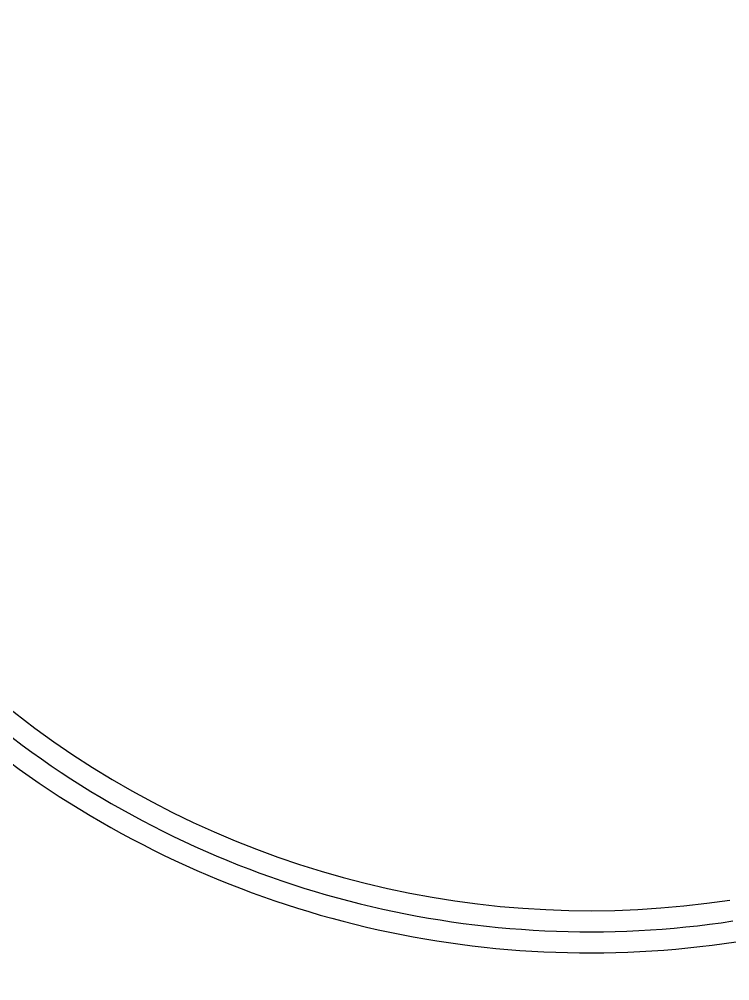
# Model space of a CAD drawing. Header units: millimetres. Extents: x 832728086 to 834530684, y 817551485 to 818349469.
# Drawn here: x 834134613 to 834140504, y 817958890 to 817966862 of the extents above; entities that cross this region are included whole.
import ezdxf

# ---------------------------------------------------------------- set-up
doc = ezdxf.new("R2010")
doc.units = ezdxf.units.MM
doc.header["$LTSCALE"] = 100
doc.linetypes.add('Hidden', pattern=[9.525, 6.35, -3.175])
doc.layers.add('+C-160', color=160, linetype='Hidden')
doc.layers.add('000-Tactile-l', color=8, linetype='Continuous')

# ---------------------------------------------------------------- blocks, each defined once
blk = doc.blocks.new('tactile')
at = {"layer": '000-Tactile-l', "ltscale": 5e-05}
for centre, radius, start, end in [((834194.3077, 818037.55), 96.934, 230.079516, 232.127546), ((834194.3077, 818037.55), 97.109, 230.079196, 232.128875), ((834139.3993, 817967.2738), 7.7535, 233.60997, 278.61119), ((834139.3993, 817967.2738), 7.9285, 233.59352, 278.61119), ((834139.3993, 817967.2738), 8.1035, 233.57763, 278.61119)]:
    blk.add_arc(centre, radius, start, end, dxfattribs=at)
blk = doc.blocks.new('A$C062A3D83')
at = {"layer": '+C-160', "ltscale": 4}
blk.add_rational_spline([(-215332.3, 21867), (-209081.1, -29894), (-160475.3, -48755.5), (-111869.5, -67616.9), (-72340.3, -33621)], [1, 0.857594331287, 1, 0.857594331287, 1], degree=2, knots=[45.922161, 45.922161, 45.922161, 47.002605, 47.002605, 48.08305, 48.08305, 48.08305], dxfattribs=at)
at = {"layer": '+C-160', "ltscale": 5e-05}
blk.add_spline([(-296848.4, -26983.3), (-291366.1, -32080.6), (-295855.3, -38318.7), (-303781.3, -47655.5), (-318196.4, -73268.9), (-309360.4, -93474.3), (-283637.8, -103342.9), (-243086.4, -110444.6), (-227444.5, -123714.4), (-223394.8, -134705.5), (-216759.7, -144404.2), (-209774.2, -151196.2), (-202065.9, -157172.9), (-186237.3, -166001.5), (-170521.7, -170541.4), (-165682.4, -170396.2), (-156245.6, -168405.5), (-151882.7, -167136.8), (-148805.6, -164614.4), (-145034.6, -161002.1), (-143717.9, -159178.7), (-140359.1, -155165.8), (-137072.7, -151866.6), (-129324.8, -146112.7), (-122013.4, -142382.3), (-115421.3, -140273.9), (-110401.6, -138359.3), (-105271.8, -133213.6), (-103824, -129494.5), (-103593.3, -128494.4)], degree=3, dxfattribs=at)

msp = doc.modelspace()

# ---------------------------------------------------------------- block references
at = {"layer": '+C-160', "ltscale": 5}
msp.add_blockref('A$C062A3D83', (834323333.3128, 818005260.0327), dxfattribs=at)
at = {"layer": '000-Tactile-l', "xscale": 1000, "yscale": 1000, "zscale": 1000}
msp.add_blockref('tactile', (-56.4905, -49.2817, -0.0703), dxfattribs=at)

doc.saveas('drawing.dxf')
